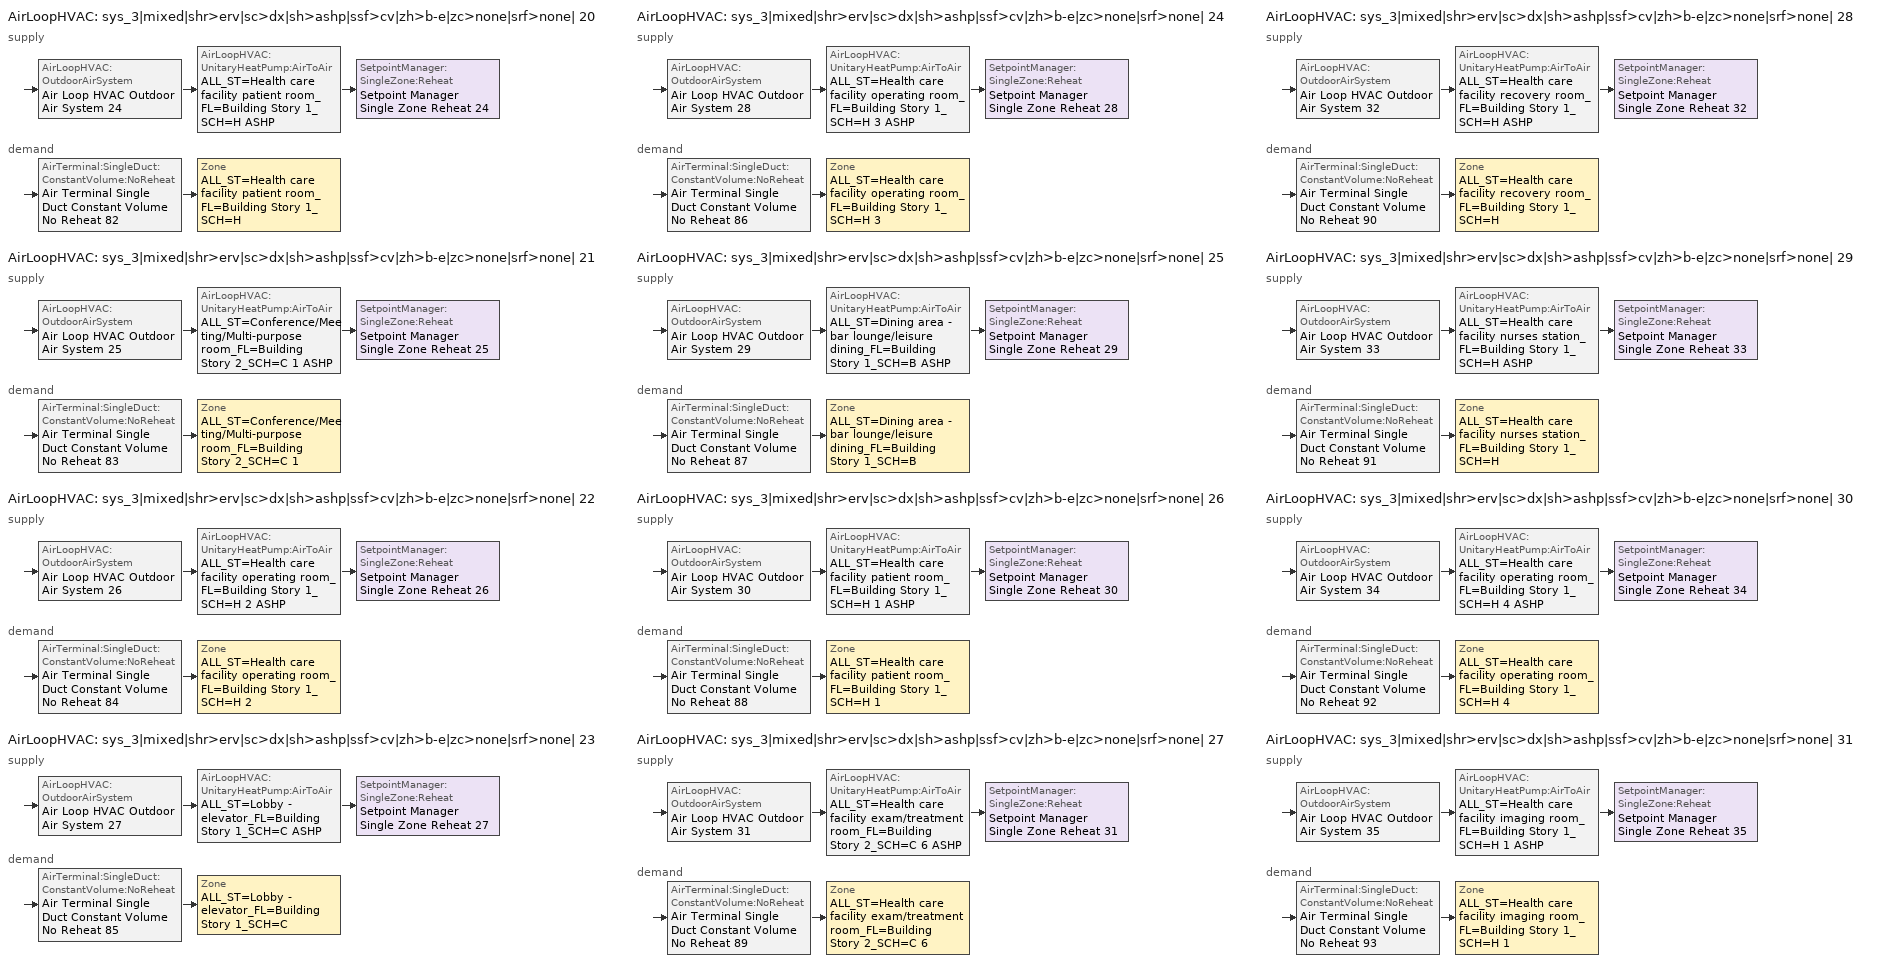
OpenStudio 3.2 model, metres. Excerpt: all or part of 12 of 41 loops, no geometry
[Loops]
AirLoopHVAC 'sys_3|mixed|shr>erv|sc>dx|sh>ashp|ssf>cv|zh>b-e|zc>none|srf>none| 20'
 supply: AirLoopHVAC:OutdoorAirSystem 'Air Loop HVAC Outdoor Air System 24' > AirLoopHVAC:UnitaryHeatPump:AirToAir 'ALL_ST=Health care facility patient room_FL=Building Story 1_SCH=H ASHP' > SetpointManager:SingleZone:Reheat 'Setpoint Manager Single Zone Reheat 24'
 demand: AirTerminal:SingleDuct:ConstantVolume:NoReheat 'Air Terminal Single Duct Constant Volume No Reheat 82' > Zone 'ALL_ST=Health care facility patient room_FL=Building Story 1_SCH=H'
AirLoopHVAC 'sys_3|mixed|shr>erv|sc>dx|sh>ashp|ssf>cv|zh>b-e|zc>none|srf>none| 21'
 supply: AirLoopHVAC:OutdoorAirSystem 'Air Loop HVAC Outdoor Air System 25' > AirLoopHVAC:UnitaryHeatPump:AirToAir 'ALL_ST=Conference/Meeting/Multi-purpose room_FL=Building Story 2_SCH=C 1 ASHP' > SetpointManager:SingleZone:Reheat 'Setpoint Manager Single Zone Reheat 25'
 demand: AirTerminal:SingleDuct:ConstantVolume:NoReheat 'Air Terminal Single Duct Constant Volume No Reheat 83' > Zone 'ALL_ST=Conference/Meeting/Multi-purpose room_FL=Building Story 2_SCH=C 1'
AirLoopHVAC 'sys_3|mixed|shr>erv|sc>dx|sh>ashp|ssf>cv|zh>b-e|zc>none|srf>none| 22'
 supply: AirLoopHVAC:OutdoorAirSystem 'Air Loop HVAC Outdoor Air System 26' > AirLoopHVAC:UnitaryHeatPump:AirToAir 'ALL_ST=Health care facility operating room_FL=Building Story 1_SCH=H 2 ASHP' > SetpointManager:SingleZone:Reheat 'Setpoint Manager Single Zone Reheat 26'
 demand: AirTerminal:SingleDuct:ConstantVolume:NoReheat 'Air Terminal Single Duct Constant Volume No Reheat 84' > Zone 'ALL_ST=Health care facility operating room_FL=Building Story 1_SCH=H 2'
AirLoopHVAC 'sys_3|mixed|shr>erv|sc>dx|sh>ashp|ssf>cv|zh>b-e|zc>none|srf>none| 23'
 supply: AirLoopHVAC:OutdoorAirSystem 'Air Loop HVAC Outdoor Air System 27' > AirLoopHVAC:UnitaryHeatPump:AirToAir 'ALL_ST=Lobby - elevator_FL=Building Story 1_SCH=C ASHP' > SetpointManager:SingleZone:Reheat 'Setpoint Manager Single Zone Reheat 27'
 demand: AirTerminal:SingleDuct:ConstantVolume:NoReheat 'Air Terminal Single Duct Constant Volume No Reheat 85' > Zone 'ALL_ST=Lobby - elevator_FL=Building Story 1_SCH=C'
AirLoopHVAC 'sys_3|mixed|shr>erv|sc>dx|sh>ashp|ssf>cv|zh>b-e|zc>none|srf>none| 24'
 supply: AirLoopHVAC:OutdoorAirSystem 'Air Loop HVAC Outdoor Air System 28' > AirLoopHVAC:UnitaryHeatPump:AirToAir 'ALL_ST=Health care facility operating room_FL=Building Story 1_SCH=H 3 ASHP' > SetpointManager:SingleZone:Reheat 'Setpoint Manager Single Zone Reheat 28'
 demand: AirTerminal:SingleDuct:ConstantVolume:NoReheat 'Air Terminal Single Duct Constant Volume No Reheat 86' > Zone 'ALL_ST=Health care facility operating room_FL=Building Story 1_SCH=H 3'
AirLoopHVAC 'sys_3|mixed|shr>erv|sc>dx|sh>ashp|ssf>cv|zh>b-e|zc>none|srf>none| 25'
 supply: AirLoopHVAC:OutdoorAirSystem 'Air Loop HVAC Outdoor Air System 29' > AirLoopHVAC:UnitaryHeatPump:AirToAir 'ALL_ST=Dining area - bar lounge/leisure dining_FL=Building Story 1_SCH=B ASHP' > SetpointManager:SingleZone:Reheat 'Setpoint Manager Single Zone Reheat 29'
 demand: AirTerminal:SingleDuct:ConstantVolume:NoReheat 'Air Terminal Single Duct Constant Volume No Reheat 87' > Zone 'ALL_ST=Dining area - bar lounge/leisure dining_FL=Building Story 1_SCH=B'
AirLoopHVAC 'sys_3|mixed|shr>erv|sc>dx|sh>ashp|ssf>cv|zh>b-e|zc>none|srf>none| 26'
 supply: AirLoopHVAC:OutdoorAirSystem 'Air Loop HVAC Outdoor Air System 30' > AirLoopHVAC:UnitaryHeatPump:AirToAir 'ALL_ST=Health care facility patient room_FL=Building Story 1_SCH=H 1 ASHP' > SetpointManager:SingleZone:Reheat 'Setpoint Manager Single Zone Reheat 30'
 demand: AirTerminal:SingleDuct:ConstantVolume:NoReheat 'Air Terminal Single Duct Constant Volume No Reheat 88' > Zone 'ALL_ST=Health care facility patient room_FL=Building Story 1_SCH=H 1'
AirLoopHVAC 'sys_3|mixed|shr>erv|sc>dx|sh>ashp|ssf>cv|zh>b-e|zc>none|srf>none| 27'
 supply: AirLoopHVAC:OutdoorAirSystem 'Air Loop HVAC Outdoor Air System 31' > AirLoopHVAC:UnitaryHeatPump:AirToAir 'ALL_ST=Health care facility exam/treatment room_FL=Building Story 2_SCH=C 6 ASHP' > SetpointManager:SingleZone:Reheat 'Setpoint Manager Single Zone Reheat 31'
 demand: AirTerminal:SingleDuct:ConstantVolume:NoReheat 'Air Terminal Single Duct Constant Volume No Reheat 89' > Zone 'ALL_ST=Health care facility exam/treatment room_FL=Building Story 2_SCH=C 6'
AirLoopHVAC 'sys_3|mixed|shr>erv|sc>dx|sh>ashp|ssf>cv|zh>b-e|zc>none|srf>none| 28'
 supply: AirLoopHVAC:OutdoorAirSystem 'Air Loop HVAC Outdoor Air System 32' > AirLoopHVAC:UnitaryHeatPump:AirToAir 'ALL_ST=Health care facility recovery room_FL=Building Story 1_SCH=H ASHP' > SetpointManager:SingleZone:Reheat 'Setpoint Manager Single Zone Reheat 32'
 demand: AirTerminal:SingleDuct:ConstantVolume:NoReheat 'Air Terminal Single Duct Constant Volume No Reheat 90' > Zone 'ALL_ST=Health care facility recovery room_FL=Building Story 1_SCH=H'
AirLoopHVAC 'sys_3|mixed|shr>erv|sc>dx|sh>ashp|ssf>cv|zh>b-e|zc>none|srf>none| 29'
 supply: AirLoopHVAC:OutdoorAirSystem 'Air Loop HVAC Outdoor Air System 33' > AirLoopHVAC:UnitaryHeatPump:AirToAir 'ALL_ST=Health care facility nurses station_FL=Building Story 1_SCH=H ASHP' > SetpointManager:SingleZone:Reheat 'Setpoint Manager Single Zone Reheat 33'
 demand: AirTerminal:SingleDuct:ConstantVolume:NoReheat 'Air Terminal Single Duct Constant Volume No Reheat 91' > Zone 'ALL_ST=Health care facility nurses station_FL=Building Story 1_SCH=H'
AirLoopHVAC 'sys_3|mixed|shr>erv|sc>dx|sh>ashp|ssf>cv|zh>b-e|zc>none|srf>none| 30'
 supply: AirLoopHVAC:OutdoorAirSystem 'Air Loop HVAC Outdoor Air System 34' > AirLoopHVAC:UnitaryHeatPump:AirToAir 'ALL_ST=Health care facility operating room_FL=Building Story 1_SCH=H 4 ASHP' > SetpointManager:SingleZone:Reheat 'Setpoint Manager Single Zone Reheat 34'
 demand: AirTerminal:SingleDuct:ConstantVolume:NoReheat 'Air Terminal Single Duct Constant Volume No Reheat 92' > Zone 'ALL_ST=Health care facility operating room_FL=Building Story 1_SCH=H 4'
AirLoopHVAC 'sys_3|mixed|shr>erv|sc>dx|sh>ashp|ssf>cv|zh>b-e|zc>none|srf>none| 31'
 supply: AirLoopHVAC:OutdoorAirSystem 'Air Loop HVAC Outdoor Air System 35' > AirLoopHVAC:UnitaryHeatPump:AirToAir 'ALL_ST=Health care facility imaging room_FL=Building Story 1_SCH=H 1 ASHP' > SetpointManager:SingleZone:Reheat 'Setpoint Manager Single Zone Reheat 35'
 demand: AirTerminal:SingleDuct:ConstantVolume:NoReheat 'Air Terminal Single Duct Constant Volume No Reheat 93' > Zone 'ALL_ST=Health care facility imaging room_FL=Building Story 1_SCH=H 1'
[Sizing:Zone] Zone Cooling Design Supply Air Temperature Input Method=TemperatureDifference; Zone Cooling Design Supply Air Temperature {C}=14; Zone Cooling Design Supply Air Temperature Difference {deltaC}=11; Zone Heating Design Supply Air Temperature Input Method=TemperatureDifference; Zone Heating Design Supply Air Temperature {C}=40; Zone Heating Design Supply Air Temperature Difference {deltaC}=21; Zone Cooling Design Supply Air Humidity Ratio {kg-H2O/kg-air}=0.0085; Zone Heating Design Supply Air Humidity Ratio {kg-H2O/kg-air}=0.008; Zone Heating Sizing Factor=1.3; Zone Cooling Sizing Factor=1; Cooling Design Air Flow Method=DesignDay; Heating Design Air Flow Method=DesignDay; Account for Dedicated Outdoor Air System=No; Dedicated Outdoor Air System Control Strategy=NeutralSupplyAir; Dedicated Outdoor Air Low Setpoint Temperature for Design {C}=autosize; Dedicated Outdoor Air High Setpoint Temperature for Design {C}=autosize
ALL_ST=Health care facility patient room_FL=Building Story 1_SCH=H; ALL_ST=Conference/Meeting/Multi-purpose room_FL=Building Story 2_SCH=C 1; ALL_ST=Health care facility operating room_FL=Building Story 1_SCH=H 2; ALL_ST=Lobby - elevator_FL=Building Story 1_SCH=C; ALL_ST=Health care facility operating room_FL=Building Story 1_SCH=H 3; ALL_ST=Dining area - bar lounge/leisure dining_FL=Building Story 1_SCH=B; ALL_ST=Health care facility patient room_FL=Building Story 1_SCH=H 1; ALL_ST=Health care facility exam/treatment room_FL=Building Story 2_SCH=C 6; ALL_ST=Health care facility recovery room_FL=Building Story 1_SCH=H; ALL_ST=Health care facility nurses station_FL=Building Story 1_SCH=H; ALL_ST=Health care facility operating room_FL=Building Story 1_SCH=H 4; ALL_ST=Health care facility imaging room_FL=Building Story 1_SCH=H 1
[Zone equipment]
ALL_ST=Health care facility patient room_FL=Building Story 1_SCH=H: Zone HVAC Baseboard Convective Electric 82, Air Terminal Single Duct Constant Volume No Reheat 82
ALL_ST=Conference/Meeting/Multi-purpose room_FL=Building Story 2_SCH=C 1: Zone HVAC Baseboard Convective Electric 83, Air Terminal Single Duct Constant Volume No Reheat 83
ALL_ST=Health care facility operating room_FL=Building Story 1_SCH=H 2: Zone HVAC Baseboard Convective Electric 84, Air Terminal Single Duct Constant Volume No Reheat 84
ALL_ST=Lobby - elevator_FL=Building Story 1_SCH=C: Zone HVAC Baseboard Convective Electric 85, Air Terminal Single Duct Constant Volume No Reheat 85
ALL_ST=Health care facility operating room_FL=Building Story 1_SCH=H 3: Zone HVAC Baseboard Convective Electric 86, Air Terminal Single Duct Constant Volume No Reheat 86
ALL_ST=Dining area - bar lounge/leisure dining_FL=Building Story 1_SCH=B: Zone HVAC Baseboard Convective Electric 87, Air Terminal Single Duct Constant Volume No Reheat 87
ALL_ST=Health care facility patient room_FL=Building Story 1_SCH=H 1: Zone HVAC Baseboard Convective Electric 88, Air Terminal Single Duct Constant Volume No Reheat 88
ALL_ST=Health care facility exam/treatment room_FL=Building Story 2_SCH=C 6: Zone HVAC Baseboard Convective Electric 89, Air Terminal Single Duct Constant Volume No Reheat 89
ALL_ST=Health care facility recovery room_FL=Building Story 1_SCH=H: Zone HVAC Baseboard Convective Electric 90, Air Terminal Single Duct Constant Volume No Reheat 90
ALL_ST=Health care facility nurses station_FL=Building Story 1_SCH=H: Zone HVAC Baseboard Convective Electric 91, Air Terminal Single Duct Constant Volume No Reheat 91
ALL_ST=Health care facility operating room_FL=Building Story 1_SCH=H 4: Zone HVAC Baseboard Convective Electric 92, Air Terminal Single Duct Constant Volume No Reheat 92
ALL_ST=Health care facility imaging room_FL=Building Story 1_SCH=H 1: Zone HVAC Baseboard Convective Electric 93, Air Terminal Single Duct Constant Volume No Reheat 93
[AirLoopHVAC] Design Supply Air Flow Rate {m3/s}=autosize; Design Return Air Flow Fraction of Supply Air Flow=1
Name | Availability Schedule
sys_3|mixed|shr>erv|sc>dx|sh>ashp|ssf>cv|zh>b-e|zc>none|srf>none| 20 | sys_3|mixed|shr>none|sc>dx|sh>ashp|ssf>cv|zh>b-e|zc>none|srf>none| 20 Occ Sch
sys_3|mixed|shr>erv|sc>dx|sh>ashp|ssf>cv|zh>b-e|zc>none|srf>none| 21 | sys_3|mixed|shr>none|sc>dx|sh>ashp|ssf>cv|zh>b-e|zc>none|srf>none| 21 Occ Sch
sys_3|mixed|shr>erv|sc>dx|sh>ashp|ssf>cv|zh>b-e|zc>none|srf>none| 22 | sys_3|mixed|shr>none|sc>dx|sh>ashp|ssf>cv|zh>b-e|zc>none|srf>none| 22 Occ Sch
sys_3|mixed|shr>erv|sc>dx|sh>ashp|ssf>cv|zh>b-e|zc>none|srf>none| 23 | sys_3|mixed|shr>none|sc>dx|sh>ashp|ssf>cv|zh>b-e|zc>none|srf>none| 23 Occ Sch
sys_3|mixed|shr>erv|sc>dx|sh>ashp|ssf>cv|zh>b-e|zc>none|srf>none| 24 | sys_3|mixed|shr>none|sc>dx|sh>ashp|ssf>cv|zh>b-e|zc>none|srf>none| 24 Occ Sch
sys_3|mixed|shr>erv|sc>dx|sh>ashp|ssf>cv|zh>b-e|zc>none|srf>none| 25 | sys_3|mixed|shr>none|sc>dx|sh>ashp|ssf>cv|zh>b-e|zc>none|srf>none| 25 Occ Sch
sys_3|mixed|shr>erv|sc>dx|sh>ashp|ssf>cv|zh>b-e|zc>none|srf>none| 26 | sys_3|mixed|shr>none|sc>dx|sh>ashp|ssf>cv|zh>b-e|zc>none|srf>none| 26 Occ Sch
sys_3|mixed|shr>erv|sc>dx|sh>ashp|ssf>cv|zh>b-e|zc>none|srf>none| 27 | sys_3|mixed|shr>none|sc>dx|sh>ashp|ssf>cv|zh>b-e|zc>none|srf>none| 27 Occ Sch
sys_3|mixed|shr>erv|sc>dx|sh>ashp|ssf>cv|zh>b-e|zc>none|srf>none| 28 | sys_3|mixed|shr>none|sc>dx|sh>ashp|ssf>cv|zh>b-e|zc>none|srf>none| 28 Occ Sch
sys_3|mixed|shr>erv|sc>dx|sh>ashp|ssf>cv|zh>b-e|zc>none|srf>none| 29 | sys_3|mixed|shr>none|sc>dx|sh>ashp|ssf>cv|zh>b-e|zc>none|srf>none| 29 Occ Sch
sys_3|mixed|shr>erv|sc>dx|sh>ashp|ssf>cv|zh>b-e|zc>none|srf>none| 30 | sys_3|mixed|shr>none|sc>dx|sh>ashp|ssf>cv|zh>b-e|zc>none|srf>none| 30 Occ Sch
sys_3|mixed|shr>erv|sc>dx|sh>ashp|ssf>cv|zh>b-e|zc>none|srf>none| 31 | sys_3|mixed|shr>none|sc>dx|sh>ashp|ssf>cv|zh>b-e|zc>none|srf>none| 31 Occ Sch
[Sizing:System] Type of Load to Size On=Sensible; Design Outdoor Air Flow Rate {m3/s}=Autosize; Central Heating Maximum System Air Flow Ratio=1; Preheat Design Temperature {C}=7; Preheat Design Humidity Ratio {kg-H2O/kg-Air}=0.008; Precool Design Temperature {C}=13; Precool Design Humidity Ratio {kg-H2O/kg-Air}=0.008; Central Cooling Design Supply Air Temperature {C}=13; Central Heating Design Supply Air Temperature {C}=43; Sizing Option=NonCoincident; 100% Outdoor Air in Cooling=No; 100% Outdoor Air in Heating=No; Central Cooling Design Supply Air Humidity Ratio {kg-H2O/kg-Air}=0.0085; Central Heating Design Supply Air Humidity Ratio {kg-H2O/kg-Air}=0.008; Cooling Design Air Flow Method=DesignDay; Cooling Design Air Flow Rate {m3/s}=0; Heating Design Air Flow Method=DesignDay; Heating Design Air Flow Rate {m3/s}=0; System Outdoor Air Method=ZoneSum; Zone Maximum Outdoor Air Fraction=1; Cooling Supply Air Flow Rate Per Floor Area {m3/s-m2}=0.00996765; Cooling Fraction of Autosized Cooling Supply Air Flow Rate=1; Cooling Supply Air Flow Rate Per Unit Cooling Capacity {m3/s-W}=3.94755e-05; Heating Supply Air Flow Rate Per Floor Area {m3/s-m2}=0.00996765; Heating Fraction of Autosized Heating Supply Air Flow Rate=1; Heating Fraction of Autosized Cooling Supply Air Flow Rate=1; Heating Supply Air Flow Rate Per Unit Heating Capacity {m3/s-W}=3.15882e-05; Cooling Design Capacity Method=CoolingDesignCapacity; Cooling Design Capacity {W}=autosize; Cooling Design Capacity Per Floor Area {W/m2}=234.7; Fraction of Autosized Cooling Design Capacity=1; Heating Design Capacity Method=HeatingDesignCapacity; Heating Design Capacity {W}=autosize; Heating Design Capacity Per Floor Area {W/m2}=157; Fraction of Autosized Heating Design Capacity=1; Central Cooling Capacity Control Method=OnOff
sys_3|mixed|shr>erv|sc>dx|sh>ashp|ssf>cv|zh>b-e|zc>none|srf>none| 20; sys_3|mixed|shr>erv|sc>dx|sh>ashp|ssf>cv|zh>b-e|zc>none|srf>none| 21; sys_3|mixed|shr>erv|sc>dx|sh>ashp|ssf>cv|zh>b-e|zc>none|srf>none| 22; sys_3|mixed|shr>erv|sc>dx|sh>ashp|ssf>cv|zh>b-e|zc>none|srf>none| 23; sys_3|mixed|shr>erv|sc>dx|sh>ashp|ssf>cv|zh>b-e|zc>none|srf>none| 24; sys_3|mixed|shr>erv|sc>dx|sh>ashp|ssf>cv|zh>b-e|zc>none|srf>none| 25; sys_3|mixed|shr>erv|sc>dx|sh>ashp|ssf>cv|zh>b-e|zc>none|srf>none| 26; sys_3|mixed|shr>erv|sc>dx|sh>ashp|ssf>cv|zh>b-e|zc>none|srf>none| 27; sys_3|mixed|shr>erv|sc>dx|sh>ashp|ssf>cv|zh>b-e|zc>none|srf>none| 28; sys_3|mixed|shr>erv|sc>dx|sh>ashp|ssf>cv|zh>b-e|zc>none|srf>none| 29; sys_3|mixed|shr>erv|sc>dx|sh>ashp|ssf>cv|zh>b-e|zc>none|srf>none| 30; sys_3|mixed|shr>erv|sc>dx|sh>ashp|ssf>cv|zh>b-e|zc>none|srf>none| 31
[Fan:OnOff] Availability Schedule=Always On Discrete; Fan Total Efficiency=0.39975; Pressure Rise {Pa}=622.722; Maximum Flow Rate {m3/s}=autosize; Motor Efficiency=0.615; Motor In Airstream Fraction=1
Name | Fan Power Ratio Function of Speed Ratio Curve | Fan Efficiency Ratio Function of Speed Ratio Curve
Fan On Off 24 | Fan On Off Power Curve 23 | Fan On Off Efficiency Curve 23
Fan On Off 25 | Fan On Off Power Curve 24 | Fan On Off Efficiency Curve 24
Fan On Off 26 | Fan On Off Power Curve 25 | Fan On Off Efficiency Curve 25
Fan On Off 27 | Fan On Off Power Curve 26 | Fan On Off Efficiency Curve 26
Fan On Off 28 | Fan On Off Power Curve 27 | Fan On Off Efficiency Curve 27
Fan On Off 29 | Fan On Off Power Curve 28 | Fan On Off Efficiency Curve 28
Fan On Off 30 | Fan On Off Power Curve 29 | Fan On Off Efficiency Curve 29
Fan On Off 31 | Fan On Off Power Curve 30 | Fan On Off Efficiency Curve 30
Fan On Off 32 | Fan On Off Power Curve 31 | Fan On Off Efficiency Curve 31
Fan On Off 33 | Fan On Off Power Curve 32 | Fan On Off Efficiency Curve 32
Fan On Off 34 | Fan On Off Power Curve 33 | Fan On Off Efficiency Curve 33
Fan On Off 35 | Fan On Off Power Curve 34 | Fan On Off Efficiency Curve 34
[Coil:Cooling:DX:SingleSpeed] Availability Schedule=Always On Discrete; Rated Total Cooling Capacity {W}=autosize; Rated Sensible Heat Ratio=autosize; Rated COP {W/W}=3.46588; Rated Air Flow Rate {m3/s}=autosize; Rated Evaporator Fan Power Per Volume Flow Rate {W/(m3/s)}=773.3; Total Cooling Capacity Function of Temperature Curve=DXCOOL-NECB2011-REF-CAPFT; Total Cooling Capacity Function of Flow Fraction Curve=DXCOOL-NECB2011-REF-CAPFFLOW; Energy Input Ratio Function of Temperature Curve=DXCOOL-NECB2011-REF-COOLEIRFT; Energy Input Ratio Function of Flow Fraction Curve=DXCOOL-NECB2011-REF-COOLEIRFFLOW; Part Load Fraction Correlation Curve=DXCOOL-NECB2011-REF-COOLPLFFPLR; Minimum Outdoor Dry-Bulb Temperature for Compressor Operation {C}=-25; Condenser Type=AirCooled; Evaporative Condenser Effectiveness=0; Evaporative Condenser Air Flow Rate {m3/s}=Autosize; Evaporative Condenser Pump Rated Power Consumption {W}=Autosize; Crankcase Heater Capacity {W}=0; Maximum Outdoor Dry-Bulb Temperature for Crankcase Heater Operation {C}=0; Basin Heater Capacity {W/K}=0; Basin Heater Setpoint Temperature {C}=10
CoilCoolingDXSingleSpeed_dx 23 3kBtu/hr 10.0EER; CoilCoolingDXSingleSpeed_dx 24 20kBtu/hr 10.0EER; CoilCoolingDXSingleSpeed_dx 25 11kBtu/hr 10.0EER; CoilCoolingDXSingleSpeed_dx 26 17kBtu/hr 10.0EER; CoilCoolingDXSingleSpeed_dx 27 11kBtu/hr 10.0EER; CoilCoolingDXSingleSpeed_dx 28 35kBtu/hr 10.0EER; CoilCoolingDXSingleSpeed_dx 29 2kBtu/hr 10.0EER; CoilCoolingDXSingleSpeed_dx 30 4kBtu/hr 10.0EER; CoilCoolingDXSingleSpeed_dx 31 12kBtu/hr 10.0EER; CoilCoolingDXSingleSpeed_dx 32 11kBtu/hr 10.0EER; CoilCoolingDXSingleSpeed_dx 33 8kBtu/hr 10.0EER; CoilCoolingDXSingleSpeed_dx 34 2kBtu/hr 10.0EER
[Coil:Heating:DX:SingleSpeed] Availability Schedule=Always On Discrete; Rated Air Flow Rate {m3/s}=Autosize; Rated Supply Fan Power Per Volume Flow Rate {W/(m3/s)}=773.3; Total Heating Capacity Function of Temperature Curve=DXHEAT-NECB2011-REF-CAPFT; Total Heating Capacity Function of Flow Fraction Curve=DXHEAT-NECB2011-REF-CAPFFLOW; Energy Input Ratio Function of Temperature Curve=DXHEAT-NECB2011-REF-EIRFT; Energy Input Ratio Function of Flow Fraction Curve=DXHEAT-NECB2011-REF-EIRFFLOW; Part Load Fraction Correlation Curve=DXHEAT-NECB2011-REF-PLFFPLR; Minimum Outdoor Dry-Bulb Temperature for Compressor Operation {C}=-10; Defrost Strategy=Resistive; Defrost Control=Timed; Defrost Time Period Fraction=0.166667; Resistive Defrost Heater Capacity {W}=2000
Name | Rated Total Heating Capacity {W} | Rated COP {W/W}
CoilHeatingDXSingleSpeed_dx 23 2 Clg kBtu/hr 3.1COPH | 629.358 | 3.29319
CoilHeatingDXSingleSpeed_dx 24 15 Clg kBtu/hr 3.1COPH | 4266.27 | 3.29888
CoilHeatingDXSingleSpeed_dx 25 8 Clg kBtu/hr 3.1COPH | 2270.73 | 3.29575
CoilHeatingDXSingleSpeed_dx 26 12 Clg kBtu/hr 3.1COPH | 3520.09 | 3.29771
CoilHeatingDXSingleSpeed_dx 27 8 Clg kBtu/hr 3.1COPH | 2353.15 | 3.29588
CoilHeatingDXSingleSpeed_dx 28 25 Clg kBtu/hr 3.1COPH | 7344.96 | 3.3037
CoilHeatingDXSingleSpeed_dx 29 2 Clg kBtu/hr 3.1COPH | 505.678 | 3.29299
CoilHeatingDXSingleSpeed_dx 30 3 Clg kBtu/hr 3.1COPH | 873.327 | 3.29357
CoilHeatingDXSingleSpeed_dx 31 8 Clg kBtu/hr 3.1COPH | 2474.72 | 3.29607
CoilHeatingDXSingleSpeed_dx 32 8 Clg kBtu/hr 3.1COPH | 2256.36 | 3.29573
CoilHeatingDXSingleSpeed_dx 33 6 Clg kBtu/hr 3.1COPH | 1616.3 | 3.29473
CoilHeatingDXSingleSpeed_dx 34 2 Clg kBtu/hr 3.1COPH | 475.381 | 3.29294
[Controller:OutdoorAir] Minimum Outdoor Air Flow Rate {m3/s}=autosize; Maximum Outdoor Air Flow Rate {m3/s}=Autosize; Economizer Control Type=NoEconomizer; Economizer Control Action Type=ModulateFlow; Economizer Maximum Limit Dry-Bulb Temperature {C}=28; Economizer Maximum Limit Enthalpy {J/kg}=64000; Economizer Minimum Limit Dry-Bulb Temperature {C}=-100; Lockout Type=NoLockout; Minimum Limit Type=FixedMinimum; High Humidity Control=No; Heat Recovery Bypass Control Type=BypassWhenOAFlowGreaterThanMinimum
Name | Minimum Outdoor Air Schedule | Controller Mechanical Ventilation
Controller Outdoor Air 24 | sys_3|mixed|shr>none|sc>dx|sh>ashp|ssf>cv|zh>b-e|zc>none|srf>none| 20 Occ Sch | Controller Mechanical Ventilation 24
Controller Outdoor Air 25 | sys_3|mixed|shr>none|sc>dx|sh>ashp|ssf>cv|zh>b-e|zc>none|srf>none| 21 Occ Sch | Controller Mechanical Ventilation 25
Controller Outdoor Air 26 | sys_3|mixed|shr>none|sc>dx|sh>ashp|ssf>cv|zh>b-e|zc>none|srf>none| 22 Occ Sch | Controller Mechanical Ventilation 26
Controller Outdoor Air 27 | sys_3|mixed|shr>none|sc>dx|sh>ashp|ssf>cv|zh>b-e|zc>none|srf>none| 23 Occ Sch | Controller Mechanical Ventilation 27
Controller Outdoor Air 28 | sys_3|mixed|shr>none|sc>dx|sh>ashp|ssf>cv|zh>b-e|zc>none|srf>none| 24 Occ Sch | Controller Mechanical Ventilation 28
Controller Outdoor Air 29 | sys_3|mixed|shr>none|sc>dx|sh>ashp|ssf>cv|zh>b-e|zc>none|srf>none| 25 Occ Sch | Controller Mechanical Ventilation 29
Controller Outdoor Air 30 | sys_3|mixed|shr>none|sc>dx|sh>ashp|ssf>cv|zh>b-e|zc>none|srf>none| 26 Occ Sch | Controller Mechanical Ventilation 30
Controller Outdoor Air 31 | sys_3|mixed|shr>none|sc>dx|sh>ashp|ssf>cv|zh>b-e|zc>none|srf>none| 27 Occ Sch | Controller Mechanical Ventilation 31
Controller Outdoor Air 32 | sys_3|mixed|shr>none|sc>dx|sh>ashp|ssf>cv|zh>b-e|zc>none|srf>none| 28 Occ Sch | Controller Mechanical Ventilation 32
Controller Outdoor Air 33 | sys_3|mixed|shr>none|sc>dx|sh>ashp|ssf>cv|zh>b-e|zc>none|srf>none| 29 Occ Sch | Controller Mechanical Ventilation 33
Controller Outdoor Air 34 | sys_3|mixed|shr>none|sc>dx|sh>ashp|ssf>cv|zh>b-e|zc>none|srf>none| 30 Occ Sch | Controller Mechanical Ventilation 34
Controller Outdoor Air 35 | sys_3|mixed|shr>none|sc>dx|sh>ashp|ssf>cv|zh>b-e|zc>none|srf>none| 31 Occ Sch | Controller Mechanical Ventilation 35
[Controller:MechanicalVentilation] Availability Schedule=Always On Discrete; System Outdoor Air Method=ZoneSum
Controller Mechanical Ventilation 24; Controller Mechanical Ventilation 25; Controller Mechanical Ventilation 26; Controller Mechanical Ventilation 27; Controller Mechanical Ventilation 28; Controller Mechanical Ventilation 29; Controller Mechanical Ventilation 30; Controller Mechanical Ventilation 31; Controller Mechanical Ventilation 32; Controller Mechanical Ventilation 33; Controller Mechanical Ventilation 34; Controller Mechanical Ventilation 35
[AirLoopHVAC:OutdoorAirSystem]
Name | Controller
Air Loop HVAC Outdoor Air System 24 | Controller Outdoor Air 24
Air Loop HVAC Outdoor Air System 25 | Controller Outdoor Air 25
Air Loop HVAC Outdoor Air System 26 | Controller Outdoor Air 26
Air Loop HVAC Outdoor Air System 27 | Controller Outdoor Air 27
Air Loop HVAC Outdoor Air System 28 | Controller Outdoor Air 28
Air Loop HVAC Outdoor Air System 29 | Controller Outdoor Air 29
Air Loop HVAC Outdoor Air System 30 | Controller Outdoor Air 30
Air Loop HVAC Outdoor Air System 31 | Controller Outdoor Air 31
Air Loop HVAC Outdoor Air System 32 | Controller Outdoor Air 32
Air Loop HVAC Outdoor Air System 33 | Controller Outdoor Air 33
Air Loop HVAC Outdoor Air System 34 | Controller Outdoor Air 34
Air Loop HVAC Outdoor Air System 35 | Controller Outdoor Air 35
[Coil:Heating:Gas] Availability Schedule=Always On Discrete; Gas Burner Efficiency=0.924; Nominal Capacity {W}=AutoSize; Parasitic Electric Load {W}=0; Part Load Fraction Correlation Curve=FURNACE-EFFPLR-NECB2011; Parasitic Gas Load {W}=0
Coil Heating Gas 24; Coil Heating Gas 25; Coil Heating Gas 26; Coil Heating Gas 27; Coil Heating Gas 28; Coil Heating Gas 29; Coil Heating Gas 30; Coil Heating Gas 31; Coil Heating Gas 32; Coil Heating Gas 33; Coil Heating Gas 34; Coil Heating Gas 35
[AirLoopHVAC:UnitaryHeatPump:AirToAir] Availability Schedule=Always On Discrete; Supply Air Flow Rate During Cooling Operation {m3/s}=Autosize; Supply Air Flow Rate During Heating Operation {m3/s}=Autosize; Maximum Supply Air Temperature from Supplemental Heater {C}=Autosize
Name | Controlling Zone or Thermostat Location | Supply Air Fan | Heating Coil | Cooling Coil | Supplemental Heating Coil | Supply Air Fan Operating Mode Schedule
ALL_ST=Health care facility patient room_FL=Building Story 1_SCH=H ASHP | ALL_ST=Health care facility patient room_FL=Building Story 1_SCH=H | Fan On Off 24 | CoilHeatingDXSingleSpeed_dx 23 2 Clg kBtu/hr 3.1COPH | CoilCoolingDXSingleSpeed_dx 23 3kBtu/hr 10.0EER | Coil Heating Gas 24 | sys_3|mixed|shr>none|sc>dx|sh>ashp|ssf>cv|zh>b-e|zc>none|srf>none| 20 Occ Sch
ALL_ST=Conference/Meeting/Multi-purpose room_FL=Building Story 2_SCH=C 1 ASHP | ALL_ST=Conference/Meeting/Multi-purpose room_FL=Building Story 2_SCH=C 1 | Fan On Off 25 | CoilHeatingDXSingleSpeed_dx 24 15 Clg kBtu/hr 3.1COPH | CoilCoolingDXSingleSpeed_dx 24 20kBtu/hr 10.0EER | Coil Heating Gas 25 | sys_3|mixed|shr>none|sc>dx|sh>ashp|ssf>cv|zh>b-e|zc>none|srf>none| 21 Occ Sch
ALL_ST=Health care facility operating room_FL=Building Story 1_SCH=H 2 ASHP | ALL_ST=Health care facility operating room_FL=Building Story 1_SCH=H 2 | Fan On Off 26 | CoilHeatingDXSingleSpeed_dx 25 8 Clg kBtu/hr 3.1COPH | CoilCoolingDXSingleSpeed_dx 25 11kBtu/hr 10.0EER | Coil Heating Gas 26 | sys_3|mixed|shr>none|sc>dx|sh>ashp|ssf>cv|zh>b-e|zc>none|srf>none| 22 Occ Sch
ALL_ST=Lobby - elevator_FL=Building Story 1_SCH=C ASHP | ALL_ST=Lobby - elevator_FL=Building Story 1_SCH=C | Fan On Off 27 | CoilHeatingDXSingleSpeed_dx 26 12 Clg kBtu/hr 3.1COPH | CoilCoolingDXSingleSpeed_dx 26 17kBtu/hr 10.0EER | Coil Heating Gas 27 | sys_3|mixed|shr>none|sc>dx|sh>ashp|ssf>cv|zh>b-e|zc>none|srf>none| 23 Occ Sch
ALL_ST=Health care facility operating room_FL=Building Story 1_SCH=H 3 ASHP | ALL_ST=Health care facility operating room_FL=Building Story 1_SCH=H 3 | Fan On Off 28 | CoilHeatingDXSingleSpeed_dx 27 8 Clg kBtu/hr 3.1COPH | CoilCoolingDXSingleSpeed_dx 27 11kBtu/hr 10.0EER | Coil Heating Gas 28 | sys_3|mixed|shr>none|sc>dx|sh>ashp|ssf>cv|zh>b-e|zc>none|srf>none| 24 Occ Sch
ALL_ST=Dining area - bar lounge/leisure dining_FL=Building Story 1_SCH=B ASHP | ALL_ST=Dining area - bar lounge/leisure dining_FL=Building Story 1_SCH=B | Fan On Off 29 | CoilHeatingDXSingleSpeed_dx 28 25 Clg kBtu/hr 3.1COPH | CoilCoolingDXSingleSpeed_dx 28 35kBtu/hr 10.0EER | Coil Heating Gas 29 | sys_3|mixed|shr>none|sc>dx|sh>ashp|ssf>cv|zh>b-e|zc>none|srf>none| 25 Occ Sch
ALL_ST=Health care facility patient room_FL=Building Story 1_SCH=H 1 ASHP | ALL_ST=Health care facility patient room_FL=Building Story 1_SCH=H 1 | Fan On Off 30 | CoilHeatingDXSingleSpeed_dx 29 2 Clg kBtu/hr 3.1COPH | CoilCoolingDXSingleSpeed_dx 29 2kBtu/hr 10.0EER | Coil Heating Gas 30 | sys_3|mixed|shr>none|sc>dx|sh>ashp|ssf>cv|zh>b-e|zc>none|srf>none| 26 Occ Sch
ALL_ST=Health care facility exam/treatment room_FL=Building Story 2_SCH=C 6 ASHP | ALL_ST=Health care facility exam/treatment room_FL=Building Story 2_SCH=C 6 | Fan On Off 31 | CoilHeatingDXSingleSpeed_dx 30 3 Clg kBtu/hr 3.1COPH | CoilCoolingDXSingleSpeed_dx 30 4kBtu/hr 10.0EER | Coil Heating Gas 31 | sys_3|mixed|shr>none|sc>dx|sh>ashp|ssf>cv|zh>b-e|zc>none|srf>none| 27 Occ Sch
ALL_ST=Health care facility recovery room_FL=Building Story 1_SCH=H ASHP | ALL_ST=Health care facility recovery room_FL=Building Story 1_SCH=H | Fan On Off 32 | CoilHeatingDXSingleSpeed_dx 31 8 Clg kBtu/hr 3.1COPH | CoilCoolingDXSingleSpeed_dx 31 12kBtu/hr 10.0EER | Coil Heating Gas 32 | sys_3|mixed|shr>none|sc>dx|sh>ashp|ssf>cv|zh>b-e|zc>none|srf>none| 28 Occ Sch
ALL_ST=Health care facility nurses station_FL=Building Story 1_SCH=H ASHP | ALL_ST=Health care facility nurses station_FL=Building Story 1_SCH=H | Fan On Off 33 | CoilHeatingDXSingleSpeed_dx 32 8 Clg kBtu/hr 3.1COPH | CoilCoolingDXSingleSpeed_dx 32 11kBtu/hr 10.0EER | Coil Heating Gas 33 | sys_3|mixed|shr>none|sc>dx|sh>ashp|ssf>cv|zh>b-e|zc>none|srf>none| 29 Occ Sch
ALL_ST=Health care facility operating room_FL=Building Story 1_SCH=H 4 ASHP | ALL_ST=Health care facility operating room_FL=Building Story 1_SCH=H 4 | Fan On Off 34 | CoilHeatingDXSingleSpeed_dx 33 6 Clg kBtu/hr 3.1COPH | CoilCoolingDXSingleSpeed_dx 33 8kBtu/hr 10.0EER | Coil Heating Gas 34 | sys_3|mixed|shr>none|sc>dx|sh>ashp|ssf>cv|zh>b-e|zc>none|srf>none| 30 Occ Sch
ALL_ST=Health care facility imaging room_FL=Building Story 1_SCH=H 1 ASHP | ALL_ST=Health care facility imaging room_FL=Building Story 1_SCH=H 1 | Fan On Off 35 | CoilHeatingDXSingleSpeed_dx 34 2 Clg kBtu/hr 3.1COPH | CoilCoolingDXSingleSpeed_dx 34 2kBtu/hr 10.0EER | Coil Heating Gas 35 | sys_3|mixed|shr>none|sc>dx|sh>ashp|ssf>cv|zh>b-e|zc>none|srf>none| 31 Occ Sch
[SetpointManager:SingleZone:Reheat] Minimum Supply Air Temperature {C}=13; Maximum Supply Air Temperature {C}=43
Name | Control Zone
Setpoint Manager Single Zone Reheat 24 | ALL_ST=Health care facility patient room_FL=Building Story 1_SCH=H
Setpoint Manager Single Zone Reheat 25 | ALL_ST=Conference/Meeting/Multi-purpose room_FL=Building Story 2_SCH=C 1
Setpoint Manager Single Zone Reheat 26 | ALL_ST=Health care facility operating room_FL=Building Story 1_SCH=H 2
Setpoint Manager Single Zone Reheat 27 | ALL_ST=Lobby - elevator_FL=Building Story 1_SCH=C
Setpoint Manager Single Zone Reheat 28 | ALL_ST=Health care facility operating room_FL=Building Story 1_SCH=H 3
Setpoint Manager Single Zone Reheat 29 | ALL_ST=Dining area - bar lounge/leisure dining_FL=Building Story 1_SCH=B
Setpoint Manager Single Zone Reheat 30 | ALL_ST=Health care facility patient room_FL=Building Story 1_SCH=H 1
Setpoint Manager Single Zone Reheat 31 | ALL_ST=Health care facility exam/treatment room_FL=Building Story 2_SCH=C 6
Setpoint Manager Single Zone Reheat 32 | ALL_ST=Health care facility recovery room_FL=Building Story 1_SCH=H
Setpoint Manager Single Zone Reheat 33 | ALL_ST=Health care facility nurses station_FL=Building Story 1_SCH=H
Setpoint Manager Single Zone Reheat 34 | ALL_ST=Health care facility operating room_FL=Building Story 1_SCH=H 4
Setpoint Manager Single Zone Reheat 35 | ALL_ST=Health care facility imaging room_FL=Building Story 1_SCH=H 1
[ZoneHVAC:Baseboard:Convective:Electric] Availability Schedule=Always On Discrete; Nominal Capacity {W}=autosize; Efficiency=1
Zone HVAC Baseboard Convective Electric 82; Zone HVAC Baseboard Convective Electric 83; Zone HVAC Baseboard Convective Electric 84; Zone HVAC Baseboard Convective Electric 85; Zone HVAC Baseboard Convective Electric 86; Zone HVAC Baseboard Convective Electric 87; Zone HVAC Baseboard Convective Electric 88; Zone HVAC Baseboard Convective Electric 89; Zone HVAC Baseboard Convective Electric 90; Zone HVAC Baseboard Convective Electric 91; Zone HVAC Baseboard Convective Electric 92; Zone HVAC Baseboard Convective Electric 93
[AirTerminal:SingleDuct:ConstantVolume:NoReheat] Availability Schedule=Always On Discrete; Maximum Air Flow Rate {m3/s}=AutoSize
Air Terminal Single Duct Constant Volume No Reheat 82; Air Terminal Single Duct Constant Volume No Reheat 83; Air Terminal Single Duct Constant Volume No Reheat 84; Air Terminal Single Duct Constant Volume No Reheat 85; Air Terminal Single Duct Constant Volume No Reheat 86; Air Terminal Single Duct Constant Volume No Reheat 87; Air Terminal Single Duct Constant Volume No Reheat 88; Air Terminal Single Duct Constant Volume No Reheat 89; Air Terminal Single Duct Constant Volume No Reheat 90; Air Terminal Single Duct Constant Volume No Reheat 91; Air Terminal Single Duct Constant Volume No Reheat 92; Air Terminal Single Duct Constant Volume No Reheat 93
[Schedule:Ruleset]
Name | Default Day Schedule | Summer Design Day Schedule | Winter Design Day Schedule
sys_3|mixed|shr>none|sc>dx|sh>ashp|ssf>cv|zh>b-e|zc>none|srf>none| 20 Occ Sch | sys_3|mixed|shr>none|sc>dx|sh>ashp|ssf>cv|zh>b-e|zc>none|srf>none| 20 Occ Sch Default | sys_3|mixed|shr>none|sc>dx|sh>ashp|ssf>cv|zh>b-e|zc>none|srf>none| 20 Occ Sch Summer Design Day | sys_3|mixed|shr>none|sc>dx|sh>ashp|ssf>cv|zh>b-e|zc>none|srf>none| 20 Occ Sch Winter Design Day
sys_3|mixed|shr>none|sc>dx|sh>ashp|ssf>cv|zh>b-e|zc>none|srf>none| 21 Occ Sch | sys_3|mixed|shr>none|sc>dx|sh>ashp|ssf>cv|zh>b-e|zc>none|srf>none| 21 Occ Sch Default | sys_3|mixed|shr>none|sc>dx|sh>ashp|ssf>cv|zh>b-e|zc>none|srf>none| 21 Occ Sch Summer Design Day | sys_3|mixed|shr>none|sc>dx|sh>ashp|ssf>cv|zh>b-e|zc>none|srf>none| 21 Occ Sch Winter Design Day
sys_3|mixed|shr>none|sc>dx|sh>ashp|ssf>cv|zh>b-e|zc>none|srf>none| 22 Occ Sch | sys_3|mixed|shr>none|sc>dx|sh>ashp|ssf>cv|zh>b-e|zc>none|srf>none| 22 Occ Sch Default | sys_3|mixed|shr>none|sc>dx|sh>ashp|ssf>cv|zh>b-e|zc>none|srf>none| 22 Occ Sch Summer Design Day | sys_3|mixed|shr>none|sc>dx|sh>ashp|ssf>cv|zh>b-e|zc>none|srf>none| 22 Occ Sch Winter Design Day
sys_3|mixed|shr>none|sc>dx|sh>ashp|ssf>cv|zh>b-e|zc>none|srf>none| 23 Occ Sch | sys_3|mixed|shr>none|sc>dx|sh>ashp|ssf>cv|zh>b-e|zc>none|srf>none| 23 Occ Sch Default | sys_3|mixed|shr>none|sc>dx|sh>ashp|ssf>cv|zh>b-e|zc>none|srf>none| 23 Occ Sch Summer Design Day | sys_3|mixed|shr>none|sc>dx|sh>ashp|ssf>cv|zh>b-e|zc>none|srf>none| 23 Occ Sch Winter Design Day
sys_3|mixed|shr>none|sc>dx|sh>ashp|ssf>cv|zh>b-e|zc>none|srf>none| 24 Occ Sch | sys_3|mixed|shr>none|sc>dx|sh>ashp|ssf>cv|zh>b-e|zc>none|srf>none| 24 Occ Sch Default | sys_3|mixed|shr>none|sc>dx|sh>ashp|ssf>cv|zh>b-e|zc>none|srf>none| 24 Occ Sch Summer Design Day | sys_3|mixed|shr>none|sc>dx|sh>ashp|ssf>cv|zh>b-e|zc>none|srf>none| 24 Occ Sch Winter Design Day
sys_3|mixed|shr>none|sc>dx|sh>ashp|ssf>cv|zh>b-e|zc>none|srf>none| 25 Occ Sch | sys_3|mixed|shr>none|sc>dx|sh>ashp|ssf>cv|zh>b-e|zc>none|srf>none| 25 Occ Sch Default | sys_3|mixed|shr>none|sc>dx|sh>ashp|ssf>cv|zh>b-e|zc>none|srf>none| 25 Occ Sch Summer Design Day | sys_3|mixed|shr>none|sc>dx|sh>ashp|ssf>cv|zh>b-e|zc>none|srf>none| 25 Occ Sch Winter Design Day
sys_3|mixed|shr>none|sc>dx|sh>ashp|ssf>cv|zh>b-e|zc>none|srf>none| 26 Occ Sch | sys_3|mixed|shr>none|sc>dx|sh>ashp|ssf>cv|zh>b-e|zc>none|srf>none| 26 Occ Sch Default | sys_3|mixed|shr>none|sc>dx|sh>ashp|ssf>cv|zh>b-e|zc>none|srf>none| 26 Occ Sch Summer Design Day | sys_3|mixed|shr>none|sc>dx|sh>ashp|ssf>cv|zh>b-e|zc>none|srf>none| 26 Occ Sch Winter Design Day
sys_3|mixed|shr>none|sc>dx|sh>ashp|ssf>cv|zh>b-e|zc>none|srf>none| 27 Occ Sch | sys_3|mixed|shr>none|sc>dx|sh>ashp|ssf>cv|zh>b-e|zc>none|srf>none| 27 Occ Sch Default | sys_3|mixed|shr>none|sc>dx|sh>ashp|ssf>cv|zh>b-e|zc>none|srf>none| 27 Occ Sch Summer Design Day | sys_3|mixed|shr>none|sc>dx|sh>ashp|ssf>cv|zh>b-e|zc>none|srf>none| 27 Occ Sch Winter Design Day
sys_3|mixed|shr>none|sc>dx|sh>ashp|ssf>cv|zh>b-e|zc>none|srf>none| 28 Occ Sch | sys_3|mixed|shr>none|sc>dx|sh>ashp|ssf>cv|zh>b-e|zc>none|srf>none| 28 Occ Sch Default | sys_3|mixed|shr>none|sc>dx|sh>ashp|ssf>cv|zh>b-e|zc>none|srf>none| 28 Occ Sch Summer Design Day | sys_3|mixed|shr>none|sc>dx|sh>ashp|ssf>cv|zh>b-e|zc>none|srf>none| 28 Occ Sch Winter Design Day
sys_3|mixed|shr>none|sc>dx|sh>ashp|ssf>cv|zh>b-e|zc>none|srf>none| 29 Occ Sch | sys_3|mixed|shr>none|sc>dx|sh>ashp|ssf>cv|zh>b-e|zc>none|srf>none| 29 Occ Sch Default | sys_3|mixed|shr>none|sc>dx|sh>ashp|ssf>cv|zh>b-e|zc>none|srf>none| 29 Occ Sch Summer Design Day | sys_3|mixed|shr>none|sc>dx|sh>ashp|ssf>cv|zh>b-e|zc>none|srf>none| 29 Occ Sch Winter Design Day
sys_3|mixed|shr>none|sc>dx|sh>ashp|ssf>cv|zh>b-e|zc>none|srf>none| 30 Occ Sch | sys_3|mixed|shr>none|sc>dx|sh>ashp|ssf>cv|zh>b-e|zc>none|srf>none| 30 Occ Sch Default | sys_3|mixed|shr>none|sc>dx|sh>ashp|ssf>cv|zh>b-e|zc>none|srf>none| 30 Occ Sch Summer Design Day | sys_3|mixed|shr>none|sc>dx|sh>ashp|ssf>cv|zh>b-e|zc>none|srf>none| 30 Occ Sch Winter Design Day
sys_3|mixed|shr>none|sc>dx|sh>ashp|ssf>cv|zh>b-e|zc>none|srf>none| 31 Occ Sch | sys_3|mixed|shr>none|sc>dx|sh>ashp|ssf>cv|zh>b-e|zc>none|srf>none| 31 Occ Sch Default | sys_3|mixed|shr>none|sc>dx|sh>ashp|ssf>cv|zh>b-e|zc>none|srf>none| 31 Occ Sch Summer Design Day | sys_3|mixed|shr>none|sc>dx|sh>ashp|ssf>cv|zh>b-e|zc>none|srf>none| 31 Occ Sch Winter Design Day
[Schedule:Day]
sys_3|mixed|shr>none|sc>dx|sh>ashp|ssf>cv|zh>b-e|zc>none|srf>none| 20 Occ Sch Default; sys_3|mixed|shr>none|sc>dx|sh>ashp|ssf>cv|zh>b-e|zc>none|srf>none| 20 Occ Sch Winter Design Day; sys_3|mixed|shr>none|sc>dx|sh>ashp|ssf>cv|zh>b-e|zc>none|srf>none| 20 Occ Sch Summer Design Day; sys_3|mixed|shr>none|sc>dx|sh>ashp|ssf>cv|zh>b-e|zc>none|srf>none| 21 Occ Sch Winter Design Day; sys_3|mixed|shr>none|sc>dx|sh>ashp|ssf>cv|zh>b-e|zc>none|srf>none| 21 Occ Sch Summer Design Day; sys_3|mixed|shr>none|sc>dx|sh>ashp|ssf>cv|zh>b-e|zc>none|srf>none| 22 Occ Sch Default; sys_3|mixed|shr>none|sc>dx|sh>ashp|ssf>cv|zh>b-e|zc>none|srf>none| 22 Occ Sch Winter Design Day; sys_3|mixed|shr>none|sc>dx|sh>ashp|ssf>cv|zh>b-e|zc>none|srf>none| 22 Occ Sch Summer Design Day; sys_3|mixed|shr>none|sc>dx|sh>ashp|ssf>cv|zh>b-e|zc>none|srf>none| 23 Occ Sch Winter Design Day; sys_3|mixed|shr>none|sc>dx|sh>ashp|ssf>cv|zh>b-e|zc>none|srf>none| 23 Occ Sch Summer Design Day; sys_3|mixed|shr>none|sc>dx|sh>ashp|ssf>cv|zh>b-e|zc>none|srf>none| 24 Occ Sch Default; sys_3|mixed|shr>none|sc>dx|sh>ashp|ssf>cv|zh>b-e|zc>none|srf>none| 24 Occ Sch Winter Design Day; sys_3|mixed|shr>none|sc>dx|sh>ashp|ssf>cv|zh>b-e|zc>none|srf>none| 24 Occ Sch Summer Design Day; sys_3|mixed|shr>none|sc>dx|sh>ashp|ssf>cv|zh>b-e|zc>none|srf>none| 25 Occ Sch Winter Design Day; sys_3|mixed|shr>none|sc>dx|sh>ashp|ssf>cv|zh>b-e|zc>none|srf>none| 25 Occ Sch Summer Design Day; sys_3|mixed|shr>none|sc>dx|sh>ashp|ssf>cv|zh>b-e|zc>none|srf>none| 26 Occ Sch Default; sys_3|mixed|shr>none|sc>dx|sh>ashp|ssf>cv|zh>b-e|zc>none|srf>none| 26 Occ Sch Winter Design Day; sys_3|mixed|shr>none|sc>dx|sh>ashp|ssf>cv|zh>b-e|zc>none|srf>none| 26 Occ Sch Summer Design Day; sys_3|mixed|shr>none|sc>dx|sh>ashp|ssf>cv|zh>b-e|zc>none|srf>none| 27 Occ Sch Winter Design Day; sys_3|mixed|shr>none|sc>dx|sh>ashp|ssf>cv|zh>b-e|zc>none|srf>none| 27 Occ Sch Summer Design Day; sys_3|mixed|shr>none|sc>dx|sh>ashp|ssf>cv|zh>b-e|zc>none|srf>none| 28 Occ Sch Default; sys_3|mixed|shr>none|sc>dx|sh>ashp|ssf>cv|zh>b-e|zc>none|srf>none| 28 Occ Sch Winter Design Day; sys_3|mixed|shr>none|sc>dx|sh>ashp|ssf>cv|zh>b-e|zc>none|srf>none| 28 Occ Sch Summer Design Day; sys_3|mixed|shr>none|sc>dx|sh>ashp|ssf>cv|zh>b-e|zc>none|srf>none| 29 Occ Sch Default; sys_3|mixed|shr>none|sc>dx|sh>ashp|ssf>cv|zh>b-e|zc>none|srf>none| 29 Occ Sch Winter Design Day; sys_3|mixed|shr>none|sc>dx|sh>ashp|ssf>cv|zh>b-e|zc>none|srf>none| 29 Occ Sch Summer Design Day; sys_3|mixed|shr>none|sc>dx|sh>ashp|ssf>cv|zh>b-e|zc>none|srf>none| 30 Occ Sch Default; sys_3|mixed|shr>none|sc>dx|sh>ashp|ssf>cv|zh>b-e|zc>none|srf>none| 30 Occ Sch Winter Design Day; sys_3|mixed|shr>none|sc>dx|sh>ashp|ssf>cv|zh>b-e|zc>none|srf>none| 30 Occ Sch Summer Design Day; sys_3|mixed|shr>none|sc>dx|sh>ashp|ssf>cv|zh>b-e|zc>none|srf>none| 31 Occ Sch Default; sys_3|mixed|shr>none|sc>dx|sh>ashp|ssf>cv|zh>b-e|zc>none|srf>none| 31 Occ Sch Winter Design Day; sys_3|mixed|shr>none|sc>dx|sh>ashp|ssf>cv|zh>b-e|zc>none|srf>none| 31 Occ Sch Summer Design Day: 24, 0, 1
sys_3|mixed|shr>none|sc>dx|sh>ashp|ssf>cv|zh>b-e|zc>none|srf>none| 21 Occ Sch Default; sys_3|mixed|shr>none|sc>dx|sh>ashp|ssf>cv|zh>b-e|zc>none|srf>none| 23 Occ Sch Default; sys_3|mixed|shr>none|sc>dx|sh>ashp|ssf>cv|zh>b-e|zc>none|srf>none| 27 Occ Sch Default: 9, 0, 0, 21, 0, 1, 24, 0, 0
sys_3|mixed|shr>none|sc>dx|sh>ashp|ssf>cv|zh>b-e|zc>none|srf>none| 21 Occ Sch Sunday; sys_3|mixed|shr>none|sc>dx|sh>ashp|ssf>cv|zh>b-e|zc>none|srf>none| 23 Occ Sch Sunday; sys_3|mixed|shr>none|sc>dx|sh>ashp|ssf>cv|zh>b-e|zc>none|srf>none| 27 Occ Sch Sunday: 9, 0, 0, 19, 0, 1, 24, 0, 0
sys_3|mixed|shr>none|sc>dx|sh>ashp|ssf>cv|zh>b-e|zc>none|srf>none| 25 Occ Sch Default: 1, 0, 1, 10, 0, 0, 24, 0, 1
sys_3|mixed|shr>none|sc>dx|sh>ashp|ssf>cv|zh>b-e|zc>none|srf>none| 25 Occ Sch Saturday: 2, 0, 1, 10, 0, 0, 24, 0, 1
sys_3|mixed|shr>none|sc>dx|sh>ashp|ssf>cv|zh>b-e|zc>none|srf>none| 25 Occ Sch Sunday: 1, 0, 0, 2, 0, 1, 11, 0, 0, 23, 0, 1, 24, 0, 0
[Schedule:Rule] Date Specification Type=DateRange; Start Month=1; Start Day=1; End Month=12; End Day=31
Name | Schedule Ruleset | Rule Order | Day Schedule | Apply Sunday | Apply Saturday
sys_3|mixed|shr>none|sc>dx|sh>ashp|ssf>cv|zh>b-e|zc>none|srf>none| 21 Occ Sch Sunday Rule | sys_3|mixed|shr>none|sc>dx|sh>ashp|ssf>cv|zh>b-e|zc>none|srf>none| 21 Occ Sch | 0 | sys_3|mixed|shr>none|sc>dx|sh>ashp|ssf>cv|zh>b-e|zc>none|srf>none| 21 Occ Sch Sunday | Yes
sys_3|mixed|shr>none|sc>dx|sh>ashp|ssf>cv|zh>b-e|zc>none|srf>none| 23 Occ Sch Sunday Rule | sys_3|mixed|shr>none|sc>dx|sh>ashp|ssf>cv|zh>b-e|zc>none|srf>none| 23 Occ Sch | 0 | sys_3|mixed|shr>none|sc>dx|sh>ashp|ssf>cv|zh>b-e|zc>none|srf>none| 23 Occ Sch Sunday | Yes
sys_3|mixed|shr>none|sc>dx|sh>ashp|ssf>cv|zh>b-e|zc>none|srf>none| 25 Occ Sch Saturday Rule | sys_3|mixed|shr>none|sc>dx|sh>ashp|ssf>cv|zh>b-e|zc>none|srf>none| 25 Occ Sch | 1 | sys_3|mixed|shr>none|sc>dx|sh>ashp|ssf>cv|zh>b-e|zc>none|srf>none| 25 Occ Sch Saturday |  | Yes
sys_3|mixed|shr>none|sc>dx|sh>ashp|ssf>cv|zh>b-e|zc>none|srf>none| 25 Occ Sch Sunday Rule | sys_3|mixed|shr>none|sc>dx|sh>ashp|ssf>cv|zh>b-e|zc>none|srf>none| 25 Occ Sch | 0 | sys_3|mixed|shr>none|sc>dx|sh>ashp|ssf>cv|zh>b-e|zc>none|srf>none| 25 Occ Sch Sunday | Yes
sys_3|mixed|shr>none|sc>dx|sh>ashp|ssf>cv|zh>b-e|zc>none|srf>none| 27 Occ Sch Sunday Rule | sys_3|mixed|shr>none|sc>dx|sh>ashp|ssf>cv|zh>b-e|zc>none|srf>none| 27 Occ Sch | 0 | sys_3|mixed|shr>none|sc>dx|sh>ashp|ssf>cv|zh>b-e|zc>none|srf>none| 27 Occ Sch Sunday | Yes
[Schedule:Constant]
Always On Discrete: Value=1
[Curve:Exponent] Coefficient1 Constant=1; Coefficient2 Constant=0; Coefficient3 Constant=0; Minimum Value of x=0; Maximum Value of x=1
Fan On Off Power Curve 23; Fan On Off Power Curve 24; Fan On Off Power Curve 25; Fan On Off Power Curve 26; Fan On Off Power Curve 27; Fan On Off Power Curve 28; Fan On Off Power Curve 29; Fan On Off Power Curve 30; Fan On Off Power Curve 31; Fan On Off Power Curve 32; Fan On Off Power Curve 33; Fan On Off Power Curve 34
[Curve:Cubic]
Name | Coefficient1 Constant | Coefficient2 x | Coefficient3 x**2 | Coefficient4 x**3 | Minimum Value of x | Maximum Value of x
Fan On Off Efficiency Curve 23; Fan On Off Efficiency Curve 24; Fan On Off Efficiency Curve 25; Fan On Off Efficiency Curve 26; Fan On Off Efficiency Curve 27; Fan On Off Efficiency Curve 28; Fan On Off Efficiency Curve 29; Fan On Off Efficiency Curve 30; Fan On Off Efficiency Curve 31; Fan On Off Efficiency Curve 32; Fan On Off Efficiency Curve 33; Fan On Off Efficiency Curve 34 | 1 | 0 | 0 | 0 | 0 | 1
DXHEAT-NECB2011-REF-CAPFT | 0.729009 | 0.0319275 | 0.000136404 | -8.748e-06 | -20 | 20
DXHEAT-NECB2011-REF-CAPFFLOW | 0.84 | 0.16 | 0 | 0 | 0.5 | 1.5
DXHEAT-NECB2011-REF-EIRFT | 1.2183 | -0.03612 | 0.00142 | -2.68e-05 | -20 | 20
DXHEAT-NECB2011-REF-PLFFPLR | 0.3696 | 2.3362 | -2.9577 | 1.2596 | 0.7 | 1
DXCOOL-NECB2011-REF-COOLPLFFPLR | 0.0277 | 4.9151 | -8.184 | 4.2702 | 0.7 | 1
FURNACE-EFFPLR-NECB2011 | 0.722 | 0.8211 | -1.0396 | 0.5 | 0 | 1
[Curve:Biquadratic] Minimum Value of x=13; Maximum Value of x=24; Minimum Value of y=24; Maximum Value of y=46
Name | Coefficient1 Constant | Coefficient2 x | Coefficient3 x**2 | Coefficient4 y | Coefficient5 y**2 | Coefficient6 x*y
DXCOOL-NECB2011-REF-CAPFT | 0.867905 | 0.0142459 | 0.00055436 | -0.0075575 | 3.3e-05 | -0.0001918
DXCOOL-NECB2011-REF-COOLEIRFT | 0.114171 | 0.0281822 | -0.0004199 | 0.0214108 | 0.000161028 | -0.000679104
[Curve:Quadratic]
Name | Coefficient1 Constant | Coefficient2 x | Coefficient3 x**2 | Minimum Value of x | Maximum Value of x
DXHEAT-NECB2011-REF-EIRFFLOW | 1.3824 | -0.4336 | 0.0512 | 0 | 1
DXCOOL-NECB2011-REF-CAPFFLOW | 0.8 | 0.2 | 0 | 0.5 | 1.5
DXCOOL-NECB2011-REF-COOLEIRFFLOW | 1.1552 | -0.1808 | 0.0256 | 0.5 | 1.5
